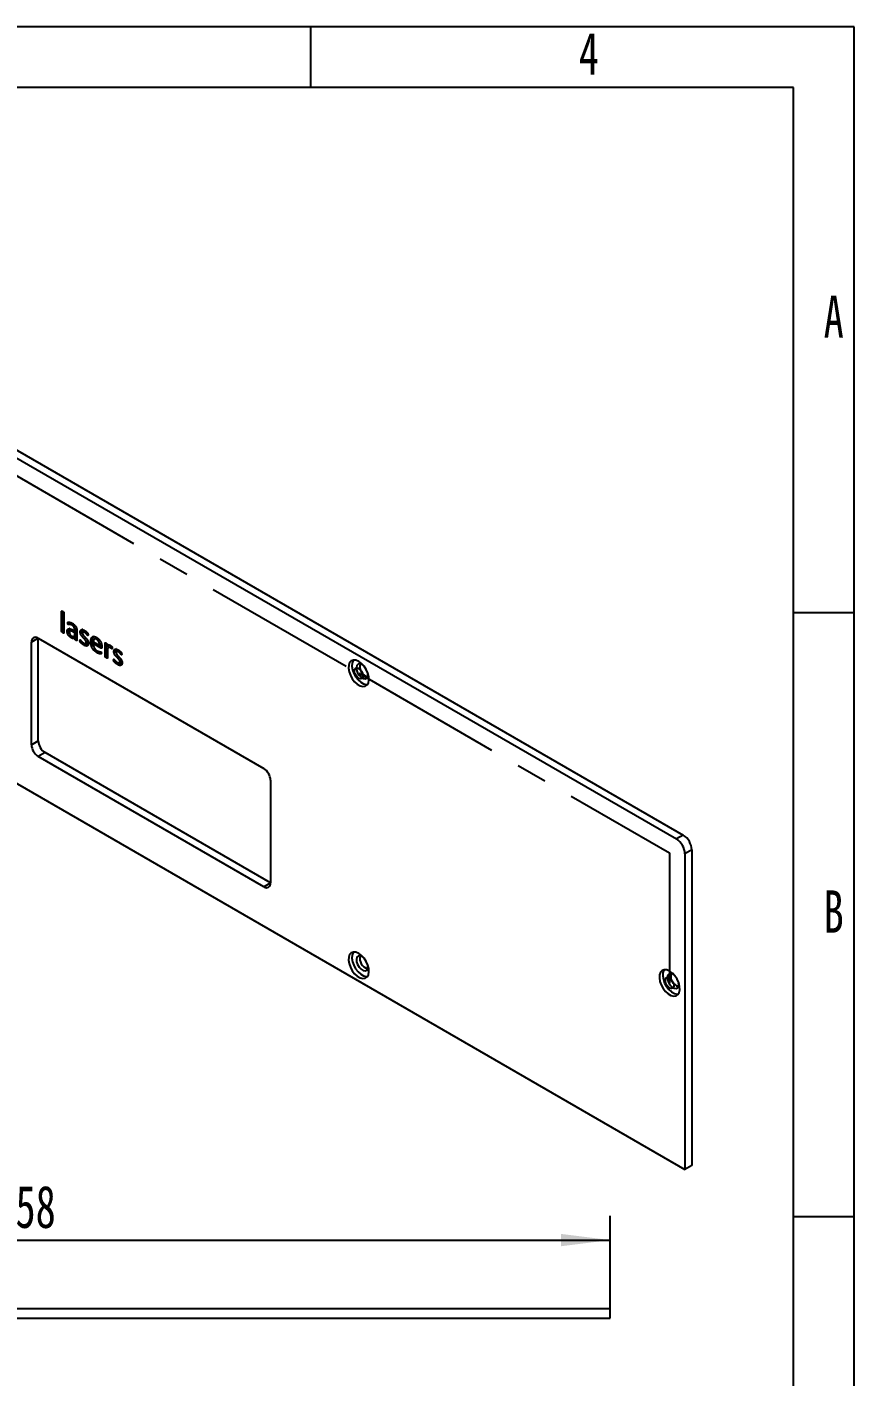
# Model space of a CAD drawing. Header units: millimetres. Extents: x 0 to 210, y 0 to 297.
# Drawn here: x 141.5 to 210, y 185.2 to 297 of the extents above; entities that cross this region are included whole.
import ezdxf

# ---------------------------------------------------------------- set-up
doc = ezdxf.new("R2010")
doc.units = ezdxf.units.MM
doc.linetypes.add('CENTERX2', pattern=[20.32, 12.7, -2.54, 2.54, -2.54])
doc.layers.add('图框', color=7, linetype='Continuous')
doc.layers.add('图纸格式', color=7, linetype='Continuous')
doc.styles.add('SLDTEXTSTYLE5', font='TXT', dxfattribs={"width": 0.7})
doc.dimstyles.new('SLDDIMSTYLE2', dxfattribs={"dimtxt": 3.5, "dimasz": 4.08, "dimexe": 0, "dimexo": 0.0625, "dimgap": 0.875, "dimtad": 2, "dimlfac": 2.5, "dimrnd": 1e-09, "dimzin": 12, "dimdsep": 46, "dimtxsty": 'SLDTEXTSTYLE5', "dimsah": 1, "dimcen": 0.09, "dimadec": 0, "dimazin": 3, "dimtfac": 1, "dimtofl": 0, "dimtmove": 0, "dimatfit": 3, "dimfxl": 0, "dimfrac": 2, "dimtolj": 1, "dimtzin": 12, "dimarcsym": 0})

# ---------------------------------------------------------------- blocks, each defined once
blk = doc.blocks.new('_D_16')
at = {"layer": '图纸格式'}
for p, q in [((46.62, 190.91), (46.62, 198.57)), ((189.82, 190.91), (189.82, 198.57)), ((46.62, 196.57), (189.82, 196.57))]:
    blk.add_line(p, q, dxfattribs=at)
for points in [[(46.62, 196.57), (50.7, 196.06), (50.7, 197.08)], [(189.82, 196.57), (185.74, 197.08), (185.74, 196.06)]]:
    blk.add_solid(points, dxfattribs=at)
at = {"layer": '图纸格式', "insert": (138.91, 201.08), "char_height": 3.5, "attachment_point": 1, "style": 'SLDTEXTSTYLE5'}
blk.add_mtext('358', dxfattribs=at)

msp = doc.modelspace()

# ---------------------------------------------------------------- linework, layer by layer
at = {"color": 7, "linetype": 'Continuous', "lineweight": 25}
for p, q in [((95.4539, 287.4154), (195.2979, 229.7767)), ((96.0196, 287.742), (195.8636, 230.1032)), ((94.7468, 260.8778), (196.0051, 202.4226)), ((144.4255, 248.642), (144.3975, 248.6258)), ((144.3975, 246.9518), (144.3975, 248.6258)), ((144.5389, 247.0334), (144.5389, 248.5809)), ((144.5846, 248.5177), (144.5846, 246.8437)), ((144.5389, 247.0334), (144.3975, 246.9518)), ((144.9964, 247.0507), (144.855, 246.9691)), ((145.038, 247.7284), (144.8966, 247.6468)), ((145.0741, 247.6221), (144.9327, 247.5404)), ((145.2462, 247.0789), (145.0695, 246.9768)), ((145.3945, 247.5572), (145.2531, 247.4755)), ((145.3444, 247.0626), (145.4789, 246.9849)), ((145.6203, 247.1559), (145.4789, 247.0742)), ((145.4789, 246.9849), (145.4789, 247.0742)), ((145.6203, 247.0666), (145.4789, 246.9849)), ((145.6203, 247.1559), (145.6087, 247.2722)), ((145.6203, 247.0666), (145.6203, 247.1559)), ((142.46, 246.3981), (141.8943, 246.0715)), ((141.8943, 237.5795), (141.8943, 246.0715)), ((142.46, 246.3982), (161.1276, 235.6216)), ((142.46, 237.906), (142.46, 246.3981)), ((144.5846, 246.9135), (144.4904, 246.8591)), ((145.3357, 246.5104), (145.1943, 246.4288)), ((145.3357, 246.5104), (145.2622, 246.5652)), ((145.4789, 246.8408), (145.3272, 246.9284)), ((145.4238, 246.5665), (145.6006, 246.6686)), ((145.6203, 246.9225), (145.4789, 246.8408)), ((145.4789, 246.601), (145.4789, 246.8408)), ((145.6203, 246.6827), (145.4789, 246.601)), ((145.6203, 246.9225), (145.4955, 246.9945)), ((145.6454, 246.5076), (145.5039, 246.426)), ((145.5039, 246.3119), (145.5039, 246.426)), ((145.6454, 246.3936), (145.5039, 246.3119)), ((145.5806, 246.6626), (145.6203, 246.6827)), ((145.6661, 246.2738), (145.5852, 246.2271)), ((145.6203, 246.6827), (145.6203, 246.9225)), ((145.6454, 246.3936), (145.6454, 246.5076)), ((145.6661, 246.9797), (145.6661, 246.2179)), ((145.9761, 246.2266), (145.9157, 246.1917)), ((146.0779, 246.9938), (145.9365, 246.9122)), ((146.3183, 246.9891), (146.1416, 246.8871)), ((146.3723, 245.912), (146.2309, 245.8304)), ((146.3723, 245.912), (146.2939, 245.9704)), ((146.4522, 246.9466), (146.3108, 246.8649)), ((146.5589, 245.8529), (146.3723, 245.912)), ((146.3792, 245.9545), (146.5559, 246.0566)), ((146.577, 246.1424), (146.4356, 246.0608)), ((146.5754, 246.6428), (146.5523, 246.6295)), ((146.9514, 246.1965), (146.81, 246.1148)), ((147.0179, 246.0965), (147.5379, 245.7963)), ((147.1427, 246.0244), (147.0179, 245.9524)), ((147.6558, 245.5841), (147.0179, 245.9524)), ((147.2695, 246.4141), (147.0927, 246.312)), ((147.4268, 246.384), (147.2854, 246.3023)), ((147.6793, 245.878), (147.6705, 245.9839)), ((148.024, 246.0144), (147.9954, 245.9979)), ((147.9954, 244.8744), (147.9954, 245.9979)), ((148.1368, 244.956), (148.1368, 245.9489)), ((148.1644, 245.9003), (148.1644, 245.7367)), ((147.4489, 245.2905), (147.3075, 245.2089)), ((147.6793, 245.878), (147.5379, 245.7963)), ((147.7216, 245.7094), (147.5545, 245.8059)), ((147.7236, 245.6233), (147.6558, 245.5841)), ((147.725, 245.674), (147.725, 245.6357)), ((148.1368, 244.956), (147.9954, 244.8744)), ((148.1826, 244.8365), (148.0883, 244.7821)), ((148.3058, 245.8184), (148.1644, 245.7367)), ((148.1826, 245.5052), (148.1826, 244.7663)), ((148.459, 245.714), (148.2823, 245.6119)), ((148.5638, 245.7036), (148.4224, 245.6219)), ((148.5719, 245.5278), (148.5504, 245.5154)), ((148.8647, 245.385), (148.7233, 245.3034)), ((149.1052, 245.3803), (148.9284, 245.2783)), ((149.2391, 245.3378), (149.0977, 245.2561)), ((149.3622, 245.034), (149.3391, 245.0207)), ((148.7629, 244.6178), (148.7025, 244.5829)), ((149.1591, 244.3032), (149.0177, 244.2215)), ((149.1591, 244.3032), (149.0807, 244.3616)), ((149.3457, 244.2441), (149.1591, 244.3032)), ((149.166, 244.3457), (149.3428, 244.4478)), ((149.3639, 244.5336), (149.2224, 244.452)), ((141.8943, 237.5795), (142.46, 237.906)), ((143.0257, 236.9263), (142.46, 236.5997)), ((161.1276, 225.8231), (142.46, 236.5997)), ((161.6933, 226.1497), (143.0257, 236.9263)), ((161.6933, 234.6418), (161.6933, 226.1498)), ((195.8636, 230.1032), (195.2979, 229.7767)), ((196.5707, 228.8785), (196.0051, 228.5519)), ((196.0051, 228.5519), (196.0051, 202.4226)), ((196.5707, 228.8785), (196.5707, 202.7492)), ((161.1276, 225.8231), (161.6933, 226.1497)), ((196.5707, 202.7492), (196.0051, 202.4226)), ((46.6183, 190.9127), (189.8192, 190.9127)), ((46.6183, 190.1127), (189.8192, 190.1127)), ((189.8192, 190.1127), (189.8192, 190.9127))]:
    msp.add_line(p, q, dxfattribs=at)
at = {"color": 7, "linetype": 'CENTERX2'}
for p, q in [((121.7585, 270.7603), (168.9933, 243.4923)), ((168.9933, 243.4923), (194.7323, 228.6335)), ((194.7323, 228.6335), (194.7323, 217.8551))]:
    msp.add_line(p, q, dxfattribs=at)
at = {"color": 8, "linetype": 'Continuous', "lineweight": 25}
msp.add_line((145.452, 247.0005), (145.3272, 246.9284), dxfattribs=at)
at = {"color": 7, "linetype": 'Continuous', "lineweight": 25, "flags": 128}
for points in [[(168.9933, 244.4721), (168.7643, 244.5679), (168.5524, 244.584), (168.3731, 244.5191), (168.2399, 244.378), (168.1625, 244.1712), (168.1467, 243.9141), (168.1937, 243.6257), (168.3001, 243.3274), (168.4578, 243.0413), (168.6552, 242.7887), (168.8777, 242.5882), (169.1088, 242.4548), (169.3313, 242.3984), (169.5288, 242.423), (169.6865, 242.527), (169.7928, 242.7026), (169.8398, 242.9367), (169.8241, 243.212), (169.7467, 243.5081), (169.6134, 243.8031), (169.4342, 244.0749), (169.2222, 244.3036), (168.9933, 244.4721)], [(168.5516, 244.5839), (168.5227, 244.5413), (168.4453, 244.3345), (168.4296, 244.0774), (168.4766, 243.789), (168.5829, 243.4907), (168.7406, 243.2046), (168.9381, 242.952), (169.1606, 242.7515), (169.3917, 242.6181), (169.6142, 242.5617), (169.7177, 242.5639)], [(169.3904, 244.1289), (169.2761, 244.2108), (169.1024, 244.2736), (168.9522, 244.2529), (168.8457, 244.1515), (168.7973, 243.9832), (168.8136, 243.7706), (168.8924, 243.5424), (169.023, 243.3296), (169.1878, 243.1608), (169.3645, 243.0587), (169.5292, 243.0373), (169.6598, 243.0994), (169.7386, 243.2366), (169.7549, 243.4304), (169.7432, 243.5178)], [(168.9933, 220.3025), (168.7643, 220.3983), (168.5524, 220.4144), (168.3731, 220.3494), (168.2399, 220.2084), (168.1625, 220.0016), (168.1467, 219.7445), (168.1937, 219.4561), (168.3001, 219.1578), (168.4578, 218.8717), (168.6552, 218.6191), (168.8777, 218.4186), (169.1088, 218.2852), (169.3313, 218.2288), (169.5288, 218.2534), (169.6865, 218.3574), (169.7928, 218.533), (169.8398, 218.7671), (169.8241, 219.0424), (169.7467, 219.3385), (169.6134, 219.6335), (169.4342, 219.9053), (169.2222, 220.134), (168.9933, 220.3025)], [(168.5516, 220.4143), (168.5227, 220.3717), (168.4453, 220.1649), (168.4296, 219.9078), (168.4766, 219.6194), (168.5829, 219.3211), (168.7406, 219.035), (168.9381, 218.7824), (169.1606, 218.5819), (169.3917, 218.4485), (169.6142, 218.392), (169.7177, 218.3943)], [(169.3904, 219.9593), (169.2761, 220.0412), (169.1024, 220.104), (168.9522, 220.0833), (168.8457, 219.9819), (168.7973, 219.8136), (168.8136, 219.601), (168.8924, 219.3728), (169.023, 219.16), (169.1878, 218.9911), (169.3645, 218.8891), (169.5292, 218.8677), (169.6598, 218.9298), (169.7386, 219.067), (169.7549, 219.2608), (169.7432, 219.3482)], [(194.7323, 218.835), (194.5033, 218.9308), (194.2914, 218.9468), (194.1121, 218.8819), (193.9789, 218.7408), (193.9015, 218.5341), (193.8857, 218.277), (193.9327, 217.9885), (194.039, 217.6902), (194.1968, 217.4042), (194.3942, 217.1515), (194.6167, 216.9511), (194.8478, 216.8177), (195.0703, 216.7612), (195.2678, 216.7859), (195.4255, 216.8899), (195.5318, 217.0654), (195.5788, 217.2995), (195.563, 217.5749), (195.4857, 217.871), (195.3524, 218.1659), (195.1731, 218.4378), (194.9612, 218.6665), (194.7323, 218.835)], [(194.2906, 218.9467), (194.2617, 218.9041), (194.1843, 218.6974), (194.1686, 218.4402), (194.2156, 218.1518), (194.3219, 217.8535), (194.4796, 217.5675), (194.677, 217.3148), (194.8996, 217.1144), (195.1306, 216.981), (195.3532, 216.9245), (195.4567, 216.9268)], [(195.1294, 218.4917), (195.0151, 218.5736), (194.8414, 218.6364), (194.6912, 218.6157), (194.5847, 218.5144), (194.5363, 218.346), (194.5526, 218.1334), (194.6314, 217.9053), (194.762, 217.6924), (194.9267, 217.5236), (195.1035, 217.4216), (195.2682, 217.4002), (195.3988, 217.4623), (195.4776, 217.5995), (195.4939, 217.7932), (195.4822, 217.8807)]]:
    msp.add_lwpolyline(points, dxfattribs=at)
at = {"color": 7, "linetype": 'Continuous', "flags": 128}
for points in [[(168.6552, 243.8068), (168.7205, 243.9094), (168.8273, 243.9486), (168.9594, 243.9182), (169.0966, 243.823), (169.2182, 243.6775), (169.3054, 243.5037), (169.3452, 243.3282), (169.3314, 243.1777), (169.2661, 243.0751), (169.1593, 243.036), (169.0272, 243.0663), (168.8899, 243.1615), (168.7684, 243.3071), (168.6811, 243.4808), (168.6413, 243.6563), (168.6552, 243.8068)], [(194.3942, 218.1697), (194.4594, 218.2723), (194.5663, 218.3114), (194.6984, 218.2811), (194.8356, 218.1859), (194.9571, 218.0403), (195.0444, 217.8666), (195.0842, 217.6911), (195.0704, 217.5406), (195.0051, 217.4379), (194.8982, 217.3988), (194.7661, 217.4292), (194.6289, 217.5244), (194.5074, 217.6699), (194.4201, 217.8437), (194.3803, 218.0192), (194.3942, 218.1697)]]:
    msp.add_lwpolyline(points, dxfattribs=at)
at = {"color": 7, "linetype": 'Continuous', "lineweight": 25}
for centre, radius, start, end in [((142.2392, 246.1275), 0.3494, 50.796715, 189.214037), ((169.9737, 244.0583), 0.8915, 166.079028, 253.915595), ((143.1225, 237.6354), 1.2294, 182.605478, 237.394522), ((143.6882, 237.9619), 1.2294, 182.605478, 237.394522), ((160.4651, 234.5859), 1.2294, 2.605478, 57.394522), ((194.4698, 228.4821), 1.5368, 2.605478, 57.394522), ((195.0355, 228.8086), 1.5368, 2.605478, 57.394522), ((161.3484, 226.0938), 0.3494, 230.796715, 9.214037), ((169.9737, 219.8886), 0.8915, 166.079028, 253.915595), ((195.7127, 218.4211), 0.8915, 166.079028, 253.915595)]:
    msp.add_arc(centre, radius, start, end, dxfattribs=at)
for points, knots in [([(144.3975, 248.6258), (144.3977, 248.6288), (144.398, 248.6348), (144.401, 248.6418), (144.4072, 248.6456), (144.4168, 248.6454), (144.4296, 248.6424), (144.4463, 248.6355), (144.4669, 248.6255), (144.4821, 248.617), (144.4904, 248.6123)], [0, 0, 0, 0, 0.0746858, 0.14519044, 0.21862891, 0.31284803, 0.43388012, 0.58407407, 0.77152925, 1, 1, 1, 1]), ([(144.4904, 248.6123), (144.4991, 248.6072), (144.5146, 248.598), (144.5355, 248.584), (144.552, 248.5719), (144.5645, 248.56), (144.574, 248.5492), (144.5804, 248.5382), (144.5843, 248.5274), (144.5845, 248.521), (144.5846, 248.5177)], [0, 0, 0, 0, 0.235538704, 0.421550571, 0.570588096, 0.685075072, 0.778568741, 0.853493287, 0.925889243, 1, 1, 1, 1]), ([(144.5846, 246.9714), (144.5823, 246.9729), (144.5709, 246.9801), (144.5551, 246.9937), (144.5401, 247.0165), (144.5393, 247.0278), (144.5389, 247.0334)], [0, 0, 0, 0, 0.116464547, 0.559068214, 0.779137297, 1, 1, 1, 1]), ([(144.855, 246.9691), (144.8553, 246.9844), (144.8559, 247.0141), (144.8627, 247.0535), (144.873, 247.0878), (144.8877, 247.1165), (144.9068, 247.1392), (144.929, 247.1577), (144.9553, 247.1703), (144.9851, 247.178), (145.0186, 247.1804), (145.0555, 247.1782), (145.096, 247.1705), (145.1397, 247.1583), (145.1869, 247.1409), (145.2369, 247.1198), (145.2898, 247.0932), (145.3259, 247.073), (145.3444, 247.0626)], [0, 0, 0, 0, 0.06032765, 0.11751019, 0.17175277, 0.22458104, 0.27703319, 0.32921929, 0.38260564, 0.43767591, 0.49515774, 0.55633862, 0.62001063, 0.68833175, 0.76058622, 0.83666225, 0.91620655, 1, 1, 1, 1]), ([(144.8966, 247.6468), (144.8968, 247.6566), (144.8971, 247.674), (144.8995, 247.6971), (144.9068, 247.7137), (144.9173, 247.7224), (144.9285, 247.7276), (144.9405, 247.7292), (144.9544, 247.7314), (144.9779, 247.7308), (145.0111, 247.7285), (145.0562, 247.7192), (145.1058, 247.706), (145.1595, 247.6871), (145.2156, 247.664), (145.2538, 247.6428), (145.2729, 247.6322)], [0, 0, 0, 0, 0.05639317, 0.10037695, 0.13971983, 0.18238826, 0.20815692, 0.23902001, 0.27486407, 0.3163351, 0.4102801, 0.51404354, 0.62772187, 0.74845068, 0.87435581, 1, 1, 1, 1]), ([(144.9327, 247.5404), (144.9299, 247.5423), (144.9246, 247.5461), (144.9169, 247.5544), (144.9108, 247.5652), (144.9049, 247.5778), (144.9011, 247.5927), (144.8981, 247.6095), (144.8972, 247.6276), (144.8968, 247.6402), (144.8966, 247.6468)], [0, 0, 0, 0, 0.09018169, 0.17626041, 0.26948589, 0.37424635, 0.50058309, 0.64662356, 0.814641, 1, 1, 1, 1]), ([(145.2531, 247.4755), (145.2422, 247.4816), (145.2211, 247.4934), (145.1901, 247.5079), (145.1608, 247.5189), (145.1251, 247.5286), (145.0844, 247.5361), (145.0413, 247.5392), (145.0046, 247.539), (144.9784, 247.5371), (144.9611, 247.5345), (144.95, 247.5357), (144.9409, 247.5364), (144.9352, 247.5392), (144.9327, 247.5404)], [0, 0, 0, 0, 0.09529062, 0.18618115, 0.27324824, 0.35687665, 0.51079245, 0.64986724, 0.77041495, 0.87237011, 0.91419245, 0.94958825, 0.97790744, 1, 1, 1, 1]), ([(144.9964, 247.0507), (144.9982, 247.0816), (145.0016, 247.1432), (145.0305, 247.2095), (145.0638, 247.2297), (145.0777, 247.2381)], [0, 0, 0, 0, 0.36804593, 0.73547082, 1, 1, 1, 1]), ([(145.0503, 246.8257), (145.0367, 246.855), (145.0008, 246.9326), (144.9981, 247.0054), (144.9964, 247.0507)], [0, 0, 0, 0, 0.37804908, 1, 1, 1, 1]), ([(145.0741, 247.6221), (145.0714, 247.624), (145.066, 247.6277), (145.0583, 247.6361), (145.0523, 247.6469), (145.0463, 247.6595), (145.0425, 247.6743), (145.0395, 247.6911), (145.0386, 247.7092), (145.0382, 247.7218), (145.038, 247.7284)], [0, 0, 0, 0, 0.09018169, 0.17626041, 0.26948589, 0.37424635, 0.50058309, 0.64662356, 0.814641, 1, 1, 1, 1]), ([(145.3272, 246.9284), (145.3154, 246.9352), (145.2926, 246.9482), (145.2596, 246.964), (145.229, 246.9774), (145.2008, 246.9873), (145.1749, 246.9945), (145.1514, 246.9983), (145.1301, 246.999), (145.1113, 246.9962), (145.0943, 246.9914), (145.0801, 246.9831), (145.0682, 246.972), (145.0583, 246.9587), (145.0511, 246.942), (145.0461, 246.9228), (145.0426, 246.9012), (145.0423, 246.8851), (145.0422, 246.8768)], [0, 0, 0, 0, 0.09188814, 0.1772845, 0.25715714, 0.33187353, 0.40077256, 0.46529469, 0.52599294, 0.58353068, 0.63764521, 0.69009304, 0.73999343, 0.78986533, 0.83901259, 0.890538, 0.94347122, 1, 1, 1, 1]), ([(145.3945, 247.5572), (145.3837, 247.5632), (145.3625, 247.575), (145.3315, 247.5896), (145.3022, 247.6005), (145.2665, 247.6102), (145.2259, 247.6177), (145.1827, 247.6209), (145.146, 247.6207), (145.1198, 247.6187), (145.1025, 247.6161), (145.0914, 247.6174), (145.0824, 247.6181), (145.0766, 247.6209), (145.0741, 247.6221)], [0, 0, 0, 0, 0.09529062, 0.18618115, 0.27324824, 0.35687665, 0.51079245, 0.64986724, 0.77041495, 0.87237011, 0.91419245, 0.94958825, 0.97790744, 1, 1, 1, 1]), ([(145.375, 247.0449), (145.3426, 247.0609), (145.294, 247.0848), (145.2465, 247.08), (145.233, 247.0692), (145.2298, 247.0667)], [0, 0, 0, 0, 0.60440274, 0.90669092, 1, 1, 1, 1]), ([(145.4789, 247.0742), (145.4785, 247.0954), (145.4777, 247.1355), (145.4697, 247.1876), (145.4607, 247.2267), (145.4517, 247.2543), (145.4411, 247.2809), (145.4283, 247.3065), (145.4134, 247.3308), (145.3971, 247.3545), (145.3783, 247.3767), (145.3578, 247.3985), (145.335, 247.419), (145.3099, 247.4393), (145.2823, 247.458), (145.2631, 247.4695), (145.2531, 247.4755)], [0, 0, 0, 0, 0.1442134, 0.27240381, 0.33212717, 0.38807721, 0.44264805, 0.49597849, 0.54905736, 0.60269365, 0.65864369, 0.71741323, 0.77936109, 0.84700647, 0.92062605, 1, 1, 1, 1]), ([(145.2729, 247.6322), (145.2901, 247.6218), (145.3233, 247.6018), (145.3712, 247.5698), (145.4149, 247.5353), (145.4548, 247.5006), (145.4909, 247.4641), (145.5236, 247.4271), (145.5526, 247.3884), (145.5777, 247.3485), (145.5998, 247.3073), (145.6185, 247.2647), (145.6337, 247.2208), (145.6458, 247.1755), (145.6546, 247.129), (145.6616, 247.0804), (145.6654, 247.0302), (145.6659, 246.9968), (145.6661, 246.9797)], [0, 0, 0, 0, 0.08298499, 0.15996833, 0.23098314, 0.29677854, 0.35801755, 0.41610952, 0.47108965, 0.52433478, 0.57679732, 0.6297529, 0.6841108, 0.74022264, 0.7994351, 0.86195821, 0.92902352, 1, 1, 1, 1]), ([(145.9365, 246.9122), (145.9367, 246.9231), (145.937, 246.9448), (145.942, 246.9744), (145.9489, 247.0024), (145.9592, 247.0273), (145.972, 247.0497), (145.9885, 247.0679), (146.0074, 247.0831), (146.0293, 247.0946), (146.0543, 247.102), (146.0818, 247.106), (146.1124, 247.1056), (146.1458, 247.1014), (146.1824, 247.0921), (146.2217, 247.0787), (146.2641, 247.0588), (146.2932, 247.0428), (146.3082, 247.0345)], [0, 0, 0, 0, 0.05404532, 0.10750242, 0.16136985, 0.21515337, 0.26948002, 0.32427236, 0.37957412, 0.43641979, 0.49507416, 0.55653016, 0.62018542, 0.68797568, 0.75943932, 0.83512118, 0.91466585, 1, 1, 1, 1]), ([(146.0779, 246.9938), (146.0816, 247.0292), (146.0889, 247.1001), (146.1236, 247.1562), (146.1532, 247.1646), (146.1565, 247.1655)], [0, 0, 0, 0, 0.47098692, 0.94159512, 1, 1, 1, 1]), ([(146.3082, 247.0345), (146.3218, 247.0263), (146.349, 247.0096), (146.3892, 246.9797), (146.4274, 246.9483), (146.4621, 246.916), (146.4927, 246.8859), (146.518, 246.8564), (146.5382, 246.8308), (146.5534, 246.8096), (146.5639, 246.793), (146.5704, 246.7801), (146.5741, 246.769), (146.5761, 246.7582), (146.5782, 246.7459), (146.5797, 246.7317), (146.5812, 246.7149), (146.5812, 246.7032), (146.5812, 246.6968)], [0, 0, 0, 0, 0.11567818, 0.23228699, 0.34578409, 0.44901913, 0.54173675, 0.62234719, 0.6903553, 0.7426859, 0.78129942, 0.80829647, 0.82979656, 0.85379437, 0.88116858, 0.91384968, 0.95284852, 1, 1, 1, 1]), ([(144.4904, 246.8591), (144.4821, 246.8642), (144.4669, 246.8733), (144.4462, 246.8862), (144.4297, 246.8994), (144.4167, 246.9105), (144.4073, 246.9215), (144.401, 246.932), (144.398, 246.9423), (144.3976, 246.9485), (144.3975, 246.9518)], [0, 0, 0, 0, 0.22971499, 0.41797857, 0.56949026, 0.69033806, 0.78507028, 0.85676977, 0.92490746, 1, 1, 1, 1]), ([(144.5846, 246.8437), (144.5845, 246.8406), (144.5843, 246.8346), (144.5804, 246.8285), (144.5739, 246.8254), (144.5646, 246.8253), (144.5519, 246.8287), (144.5356, 246.8346), (144.5146, 246.8458), (144.4991, 246.8543), (144.4904, 246.8591)], [0, 0, 0, 0, 0.07450276, 0.14464763, 0.21790613, 0.31189433, 0.42610873, 0.57643046, 0.76321542, 1, 1, 1, 1]), ([(145.1943, 246.4288), (145.1817, 246.4363), (145.157, 246.4511), (145.121, 246.4766), (145.0867, 246.5033), (145.0545, 246.532), (145.0243, 246.5622), (144.9965, 246.594), (144.9709, 246.6269), (144.9477, 246.6611), (144.9267, 246.6964), (144.9085, 246.7331), (144.8924, 246.7707), (144.8788, 246.8093), (144.8679, 246.8489), (144.8607, 246.8888), (144.8559, 246.9294), (144.8553, 246.9556), (144.855, 246.9691)], [0, 0, 0, 0, 0.07389468, 0.144974, 0.21290729, 0.27823709, 0.34068022, 0.40161214, 0.45991989, 0.51709753, 0.57382683, 0.6304023, 0.68743799, 0.74609228, 0.80592672, 0.86815528, 0.93244063, 1, 1, 1, 1]), ([(145.0422, 246.8768), (145.0427, 246.8626), (145.0436, 246.8352), (145.0531, 246.7917), (145.068, 246.7493), (145.0894, 246.7084), (145.116, 246.6698), (145.148, 246.6353), (145.1844, 246.6043), (145.2102, 246.5883), (145.2238, 246.5798)], [0, 0, 0, 0, 0.12993369, 0.2499724, 0.36582728, 0.48086265, 0.59917081, 0.72190105, 0.85377936, 1, 1, 1, 1]), ([(145.5039, 246.426), (145.4932, 246.4194), (145.4718, 246.4062), (145.4369, 246.3922), (145.4001, 246.3833), (145.3615, 246.3797), (145.3216, 246.3814), (145.2803, 246.3902), (145.2377, 246.4054), (145.2088, 246.4209), (145.1943, 246.4288)], [0, 0, 0, 0, 0.13067151, 0.25917298, 0.38583438, 0.51167709, 0.63531578, 0.75625456, 0.87719333, 1, 1, 1, 1]), ([(145.2238, 246.5798), (145.2354, 246.5737), (145.2582, 246.5615), (145.2915, 246.5505), (145.3235, 246.5448), (145.3545, 246.5453), (145.3849, 246.5522), (145.4162, 246.5629), (145.4478, 246.5796), (145.4682, 246.5937), (145.4789, 246.601)], [0, 0, 0, 0, 0.11370807, 0.22517738, 0.3351983, 0.4481735, 0.56840985, 0.70013696, 0.84323683, 1, 1, 1, 1]), ([(145.6454, 246.5076), (145.6346, 246.501), (145.6133, 246.4878), (145.5783, 246.4738), (145.5415, 246.4649), (145.5029, 246.4613), (145.4631, 246.463), (145.4217, 246.4718), (145.3791, 246.487), (145.3502, 246.5026), (145.3357, 246.5104)], [0, 0, 0, 0, 0.13067151, 0.25917298, 0.38583438, 0.51167709, 0.63531578, 0.75625456, 0.87719333, 1, 1, 1, 1]), ([(145.5852, 246.2271), (145.5762, 246.2326), (145.5603, 246.2422), (145.539, 246.2566), (145.5234, 246.2705), (145.5115, 246.2833), (145.5048, 246.2985), (145.5042, 246.3073), (145.5039, 246.3119)], [0, 0, 0, 0, 0.277245367, 0.492159497, 0.654942339, 0.775900469, 0.881461277, 1, 1, 1, 1]), ([(145.6661, 246.2179), (145.6658, 246.2136), (145.6651, 246.2052), (145.657, 246.1995), (145.6454, 246.2002), (145.6303, 246.2038), (145.6097, 246.2136), (145.5942, 246.2222), (145.5852, 246.2271)], [0, 0, 0, 0, 0.120680519, 0.231070856, 0.356580491, 0.514949707, 0.719189042, 1, 1, 1, 1]), ([(145.6661, 246.3525), (145.6623, 246.3557), (145.6544, 246.3624), (145.6463, 246.3789), (145.6457, 246.3886), (145.6454, 246.3936)], [0, 0, 0, 0, 0.32337609, 0.66075735, 1, 1, 1, 1]), ([(145.9157, 246.1917), (145.9158, 246.1989), (145.916, 246.212), (145.9176, 246.2295), (145.9202, 246.2428), (145.923, 246.2529), (145.9267, 246.2599), (145.9324, 246.2627), (145.9391, 246.2624), (145.944, 246.2599), (145.9465, 246.2587)], [0, 0, 0, 0, 0.21382761, 0.39164019, 0.54193861, 0.65734032, 0.75292434, 0.83373158, 0.91453882, 1, 1, 1, 1]), ([(146.2309, 245.8304), (146.2135, 245.8408), (146.1795, 245.8613), (146.1303, 245.8962), (146.0849, 245.9322), (146.0441, 245.9673), (146.009, 246.0018), (145.9793, 246.0322), (145.9566, 246.0592), (145.9389, 246.0817), (145.9271, 246.1046), (145.92, 246.1297), (145.9161, 246.1593), (145.9158, 246.1801), (145.9157, 246.1917)], [0, 0, 0, 0, 0.13239676, 0.25969081, 0.37743605, 0.48493287, 0.58011604, 0.66134593, 0.72754948, 0.77639952, 0.81747899, 0.86416765, 0.92385346, 1, 1, 1, 1]), ([(146.4356, 246.0608), (146.4354, 246.0686), (146.435, 246.0838), (146.4306, 246.1077), (146.4238, 246.1312), (146.4106, 246.1623), (146.3889, 246.2013), (146.3565, 246.2467), (146.319, 246.2919), (146.277, 246.3364), (146.2323, 246.3822), (146.1861, 246.4292), (146.14, 246.4789), (146.0945, 246.5297), (146.0521, 246.5846), (146.0138, 246.6426), (145.9813, 246.7049), (145.9604, 246.7593), (145.9477, 246.8042), (145.9415, 246.8394), (145.937, 246.876), (145.9367, 246.8999), (145.9365, 246.9122)], [0, 0, 0, 0, 0.02643074, 0.05170822, 0.07555487, 0.09906599, 0.14801658, 0.20059439, 0.25728827, 0.31809168, 0.38216304, 0.44856267, 0.51538327, 0.5826764, 0.64890125, 0.714003, 0.7790013, 0.84619712, 0.8813676, 0.91828081, 0.95802522, 1, 1, 1, 1]), ([(145.9465, 246.2587), (145.9516, 246.2548), (145.9642, 246.2451), (145.984, 246.2205), (146.0098, 246.1903), (146.0416, 246.1545), (146.0793, 246.1155), (146.1234, 246.074), (146.1745, 246.0327), (146.2112, 246.0104), (146.2306, 245.9987)], [0, 0, 0, 0, 0.05113201, 0.12692481, 0.22603085, 0.34362125, 0.47916522, 0.63273422, 0.80635232, 1, 1, 1, 1]), ([(146.1279, 246.7841), (146.1138, 246.8161), (146.0819, 246.8887), (146.0793, 246.9561), (146.0779, 246.9938)], [0, 0, 0, 0, 0.44055934, 1, 1, 1, 1]), ([(146.3108, 246.8649), (146.2962, 246.8728), (146.2684, 246.8879), (146.2296, 246.9017), (146.1965, 246.9073), (146.1698, 246.9037), (146.1491, 246.8919), (146.1344, 246.8727), (146.1253, 246.8471), (146.1242, 246.826), (146.1236, 246.8154)], [0, 0, 0, 0, 0.16856715, 0.31964085, 0.45254517, 0.57013587, 0.67766418, 0.78455484, 0.89097937, 1, 1, 1, 1]), ([(146.1236, 246.8154), (146.1238, 246.8073), (146.1242, 246.7918), (146.1286, 246.7673), (146.1355, 246.7433), (146.1483, 246.7118), (146.1705, 246.6725), (146.2027, 246.6268), (146.2403, 246.5812), (146.2826, 246.5362), (146.3274, 246.4901), (146.3734, 246.4428), (146.4197, 246.3938), (146.4649, 246.3425), (146.5081, 246.2893), (146.5459, 246.2317), (146.5782, 246.1709), (146.5989, 246.1177), (146.6114, 246.0739), (146.6183, 246.0395), (146.6221, 246.0043), (146.6225, 245.9811), (146.6228, 245.9692)], [0, 0, 0, 0, 0.02742942, 0.05325645, 0.07762405, 0.10199166, 0.15118572, 0.20428346, 0.26146937, 0.32314722, 0.3881007, 0.4544262, 0.52140884, 0.58903667, 0.65565756, 0.7201955, 0.78424746, 0.85005426, 0.88458915, 0.92052784, 0.95911884, 1, 1, 1, 1]), ([(146.2306, 245.9987), (146.2452, 245.9908), (146.2732, 245.9757), (146.313, 245.9609), (146.3481, 245.9545), (146.3787, 245.9558), (146.4037, 245.9669), (146.4221, 245.9882), (146.4341, 246.0195), (146.4351, 246.0466), (146.4356, 246.0608)], [0, 0, 0, 0, 0.15085609, 0.2880439, 0.41433653, 0.53167585, 0.64385943, 0.75400015, 0.8711325, 1, 1, 1, 1]), ([(146.6228, 245.9692), (146.6225, 245.9552), (146.6221, 245.9277), (146.6162, 245.8908), (146.6077, 245.8576), (146.5952, 245.8293), (146.5795, 245.8056), (146.5609, 245.786), (146.5389, 245.7712), (146.5142, 245.7607), (146.4867, 245.7549), (146.4569, 245.7526), (146.4243, 245.7556), (146.3895, 245.762), (146.3525, 245.7731), (146.3136, 245.788), (146.2729, 245.8069), (146.2451, 245.8224), (146.2309, 245.8304)], [0, 0, 0, 0, 0.06472483, 0.126721, 0.18654532, 0.24456353, 0.30142163, 0.35763103, 0.41433053, 0.47192959, 0.53034152, 0.59003435, 0.65232295, 0.71692372, 0.78409635, 0.8531463, 0.92500343, 1, 1, 1, 1]), ([(146.377, 246.9799), (146.3531, 246.987), (146.3236, 246.9957), (146.3062, 246.9789), (146.3028, 246.9756)], [0, 0, 0, 0, 0.8080599, 1, 1, 1, 1]), ([(146.5523, 246.6295), (146.548, 246.6329), (146.5374, 246.6415), (146.5217, 246.6643), (146.5002, 246.6919), (146.473, 246.7244), (146.4405, 246.7601), (146.4026, 246.7978), (146.3588, 246.8356), (146.3274, 246.8548), (146.3108, 246.8649)], [0, 0, 0, 0, 0.04929079, 0.12415755, 0.22335175, 0.34289056, 0.48044817, 0.63638493, 0.80891636, 1, 1, 1, 1]), ([(146.5359, 246.0498), (146.5472, 246.0572), (146.5734, 246.0744), (146.5757, 246.1177), (146.577, 246.1424)], [0, 0, 0, 0, 0.43020992, 1, 1, 1, 1]), ([(146.5812, 246.6968), (146.5812, 246.69), (146.5811, 246.6772), (146.5799, 246.6602), (146.5776, 246.6467), (146.5746, 246.6364), (146.5704, 246.6295), (146.5648, 246.6267), (146.5586, 246.6265), (146.5544, 246.6285), (146.5523, 246.6295)], [0, 0, 0, 0, 0.208010641, 0.386378293, 0.53620903, 0.662984213, 0.762887275, 0.851164636, 0.927263575, 1, 1, 1, 1]), ([(146.81, 246.1148), (146.8102, 246.1385), (146.8108, 246.1846), (146.8178, 246.2483), (146.8273, 246.3072), (146.8422, 246.3589), (146.8606, 246.4046), (146.8828, 246.4439), (146.9084, 246.477), (146.9379, 246.5031), (146.9708, 246.5224), (147.007, 246.5356), (147.0466, 246.5418), (147.0894, 246.541), (147.1351, 246.5341), (147.1836, 246.5192), (147.2347, 246.4984), (147.2695, 246.4791), (147.2873, 246.4693)], [0, 0, 0, 0, 0.075435486, 0.147304647, 0.216268816, 0.282225194, 0.34590267, 0.406952778, 0.466305227, 0.523942804, 0.580905687, 0.637613665, 0.694528148, 0.752385246, 0.811513073, 0.87234224, 0.934860451, 1, 1, 1, 1]), ([(147.3075, 245.2089), (147.2876, 245.2209), (147.2492, 245.2441), (147.1932, 245.2834), (147.1412, 245.3259), (147.0926, 245.3705), (147.0482, 245.4186), (147.0072, 245.4689), (146.97, 245.5222), (146.9362, 245.5778), (146.9064, 245.6363), (146.8807, 245.6974), (146.8585, 245.7611), (146.8408, 245.8273), (146.8267, 245.896), (146.8174, 245.9671), (146.8109, 246.041), (146.8103, 246.0898), (146.81, 246.1148)], [0, 0, 0, 0, 0.0711392, 0.13797374, 0.20143469, 0.26152475, 0.31911177, 0.37495476, 0.42996192, 0.48465684, 0.53981468, 0.5962744, 0.65499277, 0.71632558, 0.78105897, 0.84964736, 0.92266238, 1, 1, 1, 1]), ([(146.9514, 246.1965), (146.9551, 246.2843), (146.9625, 246.4578), (147.0534, 246.5489), (147.0983, 246.5939)], [0, 0, 0, 0, 0.50584719, 1, 1, 1, 1]), ([(147.0568, 245.7127), (147.0508, 245.7215), (146.9959, 245.8013), (146.964, 245.9821), (146.9556, 246.1249), (146.9514, 246.1965)], [0, 0, 0, 0, 0.05804558, 0.52812306, 1, 1, 1, 1]), ([(147.2854, 246.3023), (147.2748, 246.3081), (147.2543, 246.3192), (147.2246, 246.3307), (147.1969, 246.3372), (147.1713, 246.3389), (147.1478, 246.336), (147.1258, 246.3305), (147.1063, 246.3205), (147.0887, 246.3073), (147.073, 246.2907), (147.0594, 246.2707), (147.0477, 246.2475), (147.0343, 246.2129), (147.0224, 246.1635), (147.0194, 246.119), (147.0179, 246.0965)], [0, 0, 0, 0, 0.06887253, 0.13426998, 0.1964151, 0.25768428, 0.31715024, 0.37600854, 0.43420535, 0.49250574, 0.55152613, 0.61186086, 0.67342068, 0.7375762, 0.86742391, 1, 1, 1, 1]), ([(147.0179, 245.9524), (147.0181, 245.937), (147.0183, 245.9072), (147.0219, 245.8617), (147.0264, 245.8179), (147.0337, 245.7749), (147.0428, 245.7333), (147.0554, 245.6926), (147.0699, 245.653), (147.0876, 245.6147), (147.1079, 245.5773), (147.1314, 245.5418), (147.1575, 245.5073), (147.1865, 245.4742), (147.219, 245.4433), (147.2546, 245.4137), (147.2935, 245.3861), (147.3204, 245.3698), (147.3344, 245.3614)], [0, 0, 0, 0, 0.07268628, 0.1414398, 0.20756315, 0.27029467, 0.33002509, 0.38766393, 0.44337488, 0.49841961, 0.55278995, 0.60823281, 0.66423907, 0.72311105, 0.78526594, 0.85174243, 0.92310873, 1, 1, 1, 1]), ([(147.3766, 246.3984), (147.3506, 246.4098), (147.3023, 246.4312), (147.2717, 246.4056), (147.2575, 246.3938)], [0, 0, 0, 0, 0.53738816, 1, 1, 1, 1]), ([(147.5379, 245.7963), (147.5379, 245.8099), (147.5379, 245.8365), (147.5358, 245.8765), (147.5311, 245.9158), (147.5249, 245.9537), (147.5159, 245.9909), (147.5049, 246.0269), (147.4919, 246.062), (147.4769, 246.0958), (147.46, 246.1284), (147.4407, 246.1589), (147.4197, 246.188), (147.3965, 246.2147), (147.3715, 246.2399), (147.3445, 246.2627), (147.3156, 246.2841), (147.2957, 246.2961), (147.2854, 246.3023)], [0, 0, 0, 0, 0.07737802, 0.15066227, 0.22023219, 0.28706469, 0.34969753, 0.41074964, 0.46983883, 0.52752999, 0.58389128, 0.63971807, 0.69485004, 0.75135865, 0.80885295, 0.86945771, 0.93250353, 1, 1, 1, 1]), ([(147.2873, 246.4693), (147.3062, 246.458), (147.3426, 246.4362), (147.3949, 246.3974), (147.443, 246.3566), (147.4865, 246.3119), (147.5262, 246.2657), (147.562, 246.2176), (147.5944, 246.1679), (147.6226, 246.1164), (147.6478, 246.0637), (147.6689, 246.0096), (147.687, 245.9546), (147.7006, 245.8987), (147.7117, 245.8423), (147.7195, 245.7857), (147.724, 245.7294), (147.7247, 245.6926), (147.725, 245.674)], [0, 0, 0, 0, 0.07765902, 0.14968325, 0.21717593, 0.28069916, 0.34133106, 0.40020564, 0.4571903, 0.51398269, 0.57097609, 0.62795552, 0.68641822, 0.74621286, 0.80786449, 0.87033011, 0.93440663, 1, 1, 1, 1]), ([(147.9954, 245.9979), (147.9956, 246.0008), (147.996, 246.0062), (147.9983, 246.0134), (148.0042, 246.017), (148.0129, 246.0178), (148.0245, 246.0159), (148.0396, 246.0094), (148.0585, 246.0001), (148.0726, 245.9919), (148.0805, 245.9874)], [0, 0, 0, 0, 0.07728294, 0.14498921, 0.22194117, 0.31948811, 0.44178756, 0.58414689, 0.76672441, 1, 1, 1, 1]), ([(148.0805, 245.9874), (148.0881, 245.983), (148.1019, 245.975), (148.1205, 245.9627), (148.1356, 245.952), (148.1469, 245.9405), (148.1551, 245.9297), (148.1607, 245.9195), (148.1639, 245.9094), (148.1642, 245.9035), (148.1644, 245.9003)], [0, 0, 0, 0, 0.22719623, 0.41263492, 0.56043108, 0.67856284, 0.77217245, 0.85033033, 0.92150596, 1, 1, 1, 1]), ([(147.6834, 245.1757), (147.6834, 245.1707), (147.6833, 245.1613), (147.6821, 245.1489), (147.6814, 245.1378), (147.6797, 245.1286), (147.6775, 245.1207), (147.6742, 245.1143), (147.6695, 245.1097), (147.6647, 245.1059), (147.6587, 245.1041), (147.6512, 245.103), (147.6406, 245.1027), (147.6217, 245.1015), (147.5913, 245.1046), (147.5484, 245.1122), (147.4973, 245.1258), (147.4392, 245.1452), (147.3751, 245.1715), (147.3305, 245.1961), (147.3075, 245.2089)], [0, 0, 0, 0, 0.02910105, 0.05464985, 0.07657764, 0.09654859, 0.11473107, 0.13164761, 0.14940324, 0.1679458, 0.18089499, 0.19986063, 0.22719972, 0.26104062, 0.34508064, 0.44743359, 0.56582482, 0.70033582, 0.84567374, 1, 1, 1, 1]), ([(147.3344, 245.3614), (147.3457, 245.3549), (147.3675, 245.3425), (147.3993, 245.3275), (147.4292, 245.3144), (147.4654, 245.302), (147.506, 245.2913), (147.549, 245.2841), (147.5847, 245.2813), (147.6137, 245.2797), (147.6353, 245.2803), (147.6488, 245.275), (147.6542, 245.2729)], [0, 0, 0, 0, 0.10135568, 0.19619277, 0.28659635, 0.37201573, 0.52849316, 0.66502307, 0.78247692, 0.87795756, 0.95127057, 1, 1, 1, 1]), ([(147.6822, 245.1976), (147.6779, 245.1982), (147.6042, 245.2085), (147.5242, 245.2507), (147.4489, 245.2905)], [0, 0, 0, 0, 0.05758167, 1, 1, 1, 1]), ([(147.6542, 245.2729), (147.6567, 245.2712), (147.6616, 245.2681), (147.668, 245.2606), (147.6736, 245.252), (147.6774, 245.2413), (147.6804, 245.2287), (147.682, 245.2137), (147.6834, 245.1955), (147.6834, 245.1827), (147.6834, 245.1757)], [0, 0, 0, 0, 0.08964447, 0.17089824, 0.25306603, 0.34654422, 0.4602128, 0.60508016, 0.78353403, 1, 1, 1, 1]), ([(147.725, 245.6357), (147.7248, 245.6282), (147.7244, 245.6141), (147.7207, 245.5963), (147.7137, 245.5842), (147.7045, 245.5766), (147.6931, 245.5746), (147.6816, 245.5738), (147.6688, 245.5777), (147.6602, 245.582), (147.6558, 245.5841)], [0, 0, 0, 0, 0.1669475, 0.31269072, 0.44093047, 0.55912225, 0.67277823, 0.78026229, 0.890216, 1, 1, 1, 1]), ([(148.0883, 244.7821), (148.08, 244.7871), (148.0648, 244.7963), (148.0441, 244.8091), (148.0277, 244.8223), (148.0147, 244.8335), (148.0053, 244.8444), (147.9989, 244.855), (147.9959, 244.8652), (147.9956, 244.8713), (147.9954, 244.8744)], [0, 0, 0, 0, 0.230397, 0.41921954, 0.57118106, 0.69238765, 0.78740114, 0.8593135, 0.92765349, 1, 1, 1, 1]), ([(148.1826, 244.7663), (148.1825, 244.7632), (148.1823, 244.7572), (148.1782, 244.7515), (148.1718, 244.7484), (148.1625, 244.7483), (148.1498, 244.7517), (148.1335, 244.7575), (148.1125, 244.7687), (148.097, 244.7773), (148.0883, 244.7821)], [0, 0, 0, 0, 0.07469751, 0.1424118, 0.21586179, 0.31009567, 0.42460862, 0.57532328, 0.76259648, 1, 1, 1, 1]), ([(148.1826, 244.8943), (148.1802, 244.8958), (148.1689, 244.9029), (148.1532, 244.9165), (148.1382, 244.9391), (148.1373, 244.9504), (148.1368, 244.956)], [0, 0, 0, 0, 0.11445568, 0.55808104, 0.77873183, 1, 1, 1, 1]), ([(148.1644, 245.7367), (148.1711, 245.7439), (148.1839, 245.7577), (148.2029, 245.777), (148.2218, 245.7925), (148.2451, 245.8095), (148.2729, 245.8254), (148.3062, 245.8366), (148.3383, 245.8404), (148.3705, 245.8349), (148.4023, 245.8245), (148.4235, 245.813), (148.4341, 245.8073)], [0, 0, 0, 0, 0.10046186, 0.1932297, 0.27878873, 0.35613578, 0.49604204, 0.61570902, 0.72151232, 0.81687271, 0.90930195, 1, 1, 1, 1]), ([(148.4224, 245.6219), (148.4132, 245.6265), (148.3947, 245.6358), (148.3673, 245.6412), (148.3396, 245.6393), (148.3112, 245.6294), (148.2814, 245.6113), (148.2566, 245.5898), (148.2356, 245.5685), (148.2188, 245.5492), (148.2009, 245.528), (148.1888, 245.513), (148.1826, 245.5052)], [0, 0, 0, 0, 0.08093358, 0.16334488, 0.25295357, 0.36008398, 0.4840531, 0.62978431, 0.71141795, 0.80043061, 0.89661902, 1, 1, 1, 1]), ([(148.5504, 245.5154), (148.5472, 245.5176), (148.5398, 245.5227), (148.5283, 245.5339), (148.5151, 245.5474), (148.5, 245.5615), (148.4832, 245.5772), (148.4645, 245.5925), (148.4441, 245.6091), (148.4298, 245.6176), (148.4224, 245.6219)], [0, 0, 0, 0, 0.07463372, 0.16746029, 0.27511891, 0.39677887, 0.52787004, 0.6744448, 0.83215109, 1, 1, 1, 1]), ([(148.4341, 245.8073), (148.4392, 245.8043), (148.4499, 245.798), (148.4668, 245.7866), (148.4852, 245.7735), (148.5042, 245.7584), (148.5227, 245.7427), (148.539, 245.7272), (148.5526, 245.7142), (148.5619, 245.7022), (148.5678, 245.6925), (148.5713, 245.6843), (148.5739, 245.6763), (148.5753, 245.6672), (148.5768, 245.6552), (148.577, 245.64), (148.578, 245.6195), (148.5778, 245.6047), (148.5777, 245.5964)], [0, 0, 0, 0, 0.06951032, 0.14662511, 0.23153895, 0.32173407, 0.40995633, 0.49040132, 0.55685651, 0.60403315, 0.63855161, 0.66520761, 0.69103039, 0.72294916, 0.76477053, 0.82398875, 0.90093323, 1, 1, 1, 1]), ([(148.5638, 245.7036), (148.532, 245.7144), (148.4848, 245.7305), (148.4537, 245.7076), (148.4435, 245.7001)], [0, 0, 0, 0, 0.67340234, 1, 1, 1, 1]), ([(148.5777, 245.5964), (148.5777, 245.5881), (148.5776, 245.5728), (148.5766, 245.5526), (148.5752, 245.5367), (148.5728, 245.525), (148.5691, 245.5173), (148.5645, 245.5126), (148.5581, 245.5117), (148.5531, 245.5141), (148.5504, 245.5154)], [0, 0, 0, 0, 0.22573331, 0.41129157, 0.5604718, 0.67813818, 0.77014964, 0.84696961, 0.91803408, 1, 1, 1, 1]), ([(148.7233, 245.3034), (148.7235, 245.3143), (148.7238, 245.336), (148.7288, 245.3656), (148.7357, 245.3935), (148.746, 245.4185), (148.7588, 245.4409), (148.7753, 245.4591), (148.7942, 245.4743), (148.8161, 245.4858), (148.8411, 245.4932), (148.8686, 245.4972), (148.8993, 245.4968), (148.9327, 245.4926), (148.9693, 245.4833), (149.0085, 245.4699), (149.0509, 245.45), (149.08, 245.434), (149.0951, 245.4257)], [0, 0, 0, 0, 0.05404532, 0.10750242, 0.16136985, 0.21515337, 0.26948002, 0.32427236, 0.37957412, 0.43641979, 0.49507416, 0.55653016, 0.62018542, 0.68797568, 0.75943932, 0.83512118, 0.91466585, 1, 1, 1, 1]), ([(149.2224, 244.452), (149.2222, 244.4598), (149.2218, 244.475), (149.2175, 244.4989), (149.2106, 244.5224), (149.1975, 244.5535), (149.1757, 244.5925), (149.1434, 244.6379), (149.1058, 244.6831), (149.0638, 244.7276), (149.0191, 244.7734), (148.973, 244.8204), (148.9268, 244.8701), (148.8813, 244.9209), (148.8389, 244.9757), (148.8007, 245.0338), (148.7681, 245.096), (148.7473, 245.1505), (148.7345, 245.1954), (148.7284, 245.2306), (148.7239, 245.2672), (148.7235, 245.2911), (148.7233, 245.3034)], [0, 0, 0, 0, 0.02643074, 0.05170822, 0.07555487, 0.09906599, 0.14801658, 0.20059439, 0.25728827, 0.31809168, 0.38216304, 0.44856267, 0.51538327, 0.5826764, 0.64890125, 0.714003, 0.7790013, 0.84619712, 0.8813676, 0.91828081, 0.95802522, 1, 1, 1, 1]), ([(148.8647, 245.385), (148.8684, 245.4204), (148.8758, 245.4912), (148.9105, 245.5474), (148.94, 245.5558), (148.9433, 245.5567)], [0, 0, 0, 0, 0.47098692, 0.94159512, 1, 1, 1, 1]), ([(148.9147, 245.1753), (148.9007, 245.2073), (148.8687, 245.2799), (148.8662, 245.3473), (148.8647, 245.385)], [0, 0, 0, 0, 0.44055934, 1, 1, 1, 1]), ([(149.0977, 245.2561), (149.083, 245.264), (149.0552, 245.2791), (149.0164, 245.2929), (148.9833, 245.2985), (148.9566, 245.2949), (148.9359, 245.2831), (148.9213, 245.2639), (148.9121, 245.2383), (148.911, 245.2172), (148.9105, 245.2066)], [0, 0, 0, 0, 0.168567152, 0.319640852, 0.452545173, 0.570135872, 0.677664177, 0.784554842, 0.89097937, 1, 1, 1, 1]), ([(148.9105, 245.2066), (148.9107, 245.1985), (148.9111, 245.183), (148.9154, 245.1585), (148.9224, 245.1345), (148.9351, 245.103), (148.9573, 245.0637), (148.9895, 245.018), (149.0272, 244.9724), (149.0694, 244.9273), (149.1142, 244.8813), (149.1603, 244.834), (149.2065, 244.785), (149.2517, 244.7337), (149.2949, 244.6805), (149.3327, 244.6229), (149.365, 244.5621), (149.3857, 244.5089), (149.3982, 244.4651), (149.4051, 244.4307), (149.4089, 244.3955), (149.4094, 244.3723), (149.4096, 244.3604)], [0, 0, 0, 0, 0.027429424, 0.053256447, 0.077624053, 0.101991658, 0.151185718, 0.204283461, 0.261469367, 0.323147224, 0.388100705, 0.454426198, 0.521408844, 0.589036675, 0.655657556, 0.7201955, 0.784247455, 0.850054265, 0.884589146, 0.920527843, 0.959118838, 1, 1, 1, 1]), ([(149.1639, 245.3711), (149.14, 245.3782), (149.1104, 245.3869), (149.093, 245.37), (149.0897, 245.3668)], [0, 0, 0, 0, 0.8080599, 1, 1, 1, 1]), ([(149.0951, 245.4257), (149.1086, 245.4174), (149.1358, 245.4008), (149.176, 245.3709), (149.2143, 245.3395), (149.249, 245.3072), (149.2796, 245.277), (149.3048, 245.2476), (149.325, 245.222), (149.3403, 245.2008), (149.3507, 245.1842), (149.3573, 245.1713), (149.3609, 245.1602), (149.363, 245.1494), (149.365, 245.1371), (149.3665, 245.1229), (149.368, 245.1061), (149.368, 245.0944), (149.368, 245.088)], [0, 0, 0, 0, 0.11567818, 0.23228699, 0.34578409, 0.44901913, 0.54173675, 0.62234719, 0.6903553, 0.7426859, 0.78129942, 0.80829647, 0.82979656, 0.85379437, 0.88116858, 0.91384968, 0.95284852, 1, 1, 1, 1]), ([(149.3391, 245.0207), (149.3349, 245.0241), (149.3243, 245.0327), (149.3086, 245.0555), (149.287, 245.0831), (149.2599, 245.1156), (149.2273, 245.1513), (149.1895, 245.189), (149.1457, 245.2268), (149.1142, 245.246), (149.0977, 245.2561)], [0, 0, 0, 0, 0.049290785, 0.124157546, 0.223351751, 0.34289056, 0.480448173, 0.636384927, 0.808916356, 1, 1, 1, 1]), ([(149.368, 245.088), (149.368, 245.0812), (149.3679, 245.0684), (149.3667, 245.0514), (149.3645, 245.0379), (149.3615, 245.0276), (149.3572, 245.0207), (149.3516, 245.0179), (149.3455, 245.0177), (149.3412, 245.0197), (149.3391, 245.0207)], [0, 0, 0, 0, 0.20801064, 0.38637829, 0.53620903, 0.66298421, 0.76288728, 0.85116464, 0.92726358, 1, 1, 1, 1]), ([(148.7025, 244.5829), (148.7026, 244.5901), (148.7029, 244.6032), (148.7044, 244.6207), (148.707, 244.634), (148.7098, 244.6441), (148.7135, 244.6511), (148.7192, 244.6539), (148.7259, 244.6536), (148.7309, 244.6511), (148.7334, 244.6499)], [0, 0, 0, 0, 0.21382761, 0.39164019, 0.54193861, 0.65734032, 0.75292434, 0.83373158, 0.91453882, 1, 1, 1, 1]), ([(149.0177, 244.2215), (149.0004, 244.232), (148.9663, 244.2525), (148.9171, 244.2874), (148.8717, 244.3234), (148.8309, 244.3585), (148.7958, 244.393), (148.7661, 244.4234), (148.7434, 244.4504), (148.7257, 244.4729), (148.714, 244.4958), (148.7069, 244.5209), (148.7029, 244.5505), (148.7027, 244.5713), (148.7025, 244.5829)], [0, 0, 0, 0, 0.13239676, 0.25969081, 0.37743605, 0.48493287, 0.58011604, 0.66134593, 0.72754948, 0.77639952, 0.81747899, 0.86416765, 0.92385346, 1, 1, 1, 1]), ([(148.7334, 244.6499), (148.7384, 244.646), (148.751, 244.6363), (148.7708, 244.6117), (148.7967, 244.5815), (148.8284, 244.5457), (148.8662, 244.5067), (148.9102, 244.4651), (148.9614, 244.4239), (148.9981, 244.4016), (149.0174, 244.3898)], [0, 0, 0, 0, 0.05113201, 0.12692481, 0.22603085, 0.34362125, 0.47916522, 0.63273422, 0.80635232, 1, 1, 1, 1]), ([(149.0174, 244.3898), (149.032, 244.382), (149.06, 244.3669), (149.0998, 244.3521), (149.1349, 244.3457), (149.1655, 244.347), (149.1906, 244.3581), (149.209, 244.3794), (149.2209, 244.4107), (149.2219, 244.4378), (149.2224, 244.452)], [0, 0, 0, 0, 0.15085609, 0.2880439, 0.41433653, 0.53167585, 0.64385943, 0.75400015, 0.8711325, 1, 1, 1, 1]), ([(149.4096, 244.3604), (149.4094, 244.3464), (149.4089, 244.3189), (149.403, 244.282), (149.3945, 244.2488), (149.382, 244.2205), (149.3663, 244.1968), (149.3477, 244.1772), (149.3257, 244.1624), (149.301, 244.1518), (149.2735, 244.1461), (149.2437, 244.1438), (149.2111, 244.1468), (149.1763, 244.1532), (149.1393, 244.1643), (149.1004, 244.1792), (149.0597, 244.1981), (149.0319, 244.2136), (149.0177, 244.2215)], [0, 0, 0, 0, 0.06472483, 0.126721, 0.18654532, 0.24456353, 0.30142163, 0.35763103, 0.41433053, 0.47192959, 0.53034152, 0.59003435, 0.65232295, 0.71692372, 0.78409635, 0.8531463, 0.92500343, 1, 1, 1, 1]), ([(149.3228, 244.441), (149.334, 244.4484), (149.3602, 244.4656), (149.3625, 244.5089), (149.3639, 244.5336)], [0, 0, 0, 0, 0.43020992, 1, 1, 1, 1])]:
    msp.add_open_spline(points, degree=3, knots=knots, dxfattribs=at)
at = {"layer": '图框'}
for p, q in [((210, 297), (0, 297)), ((165, 297), (165, 292)), ((210, 0), (210, 297)), ((210, 248.5), (205, 248.5)), ((210, 198.5), (205, 198.5))]:
    msp.add_line(p, q, dxfattribs=at)
at = {"layer": '图框', "lineweight": 25}
for p, q in [((205, 292), (25, 292)), ((205, 4.9729), (205, 292))]:
    msp.add_line(p, q, dxfattribs=at)

# ---------------------------------------------------------------- texts
at = {"color": 7, "linetype": 'Continuous', "lineweight": 0, "insert": (188.0444, 296.5478), "char_height": 3.5, "attachment_point": 2, "style": 'SLDTEXTSTYLE5'}
msp.add_mtext('4', dxfattribs=at)
at = {"layer": '图框', "char_height": 3.5, "attachment_point": 2, "style": 'SLDTEXTSTYLE5'}
for s, insert in [('A', (208.3203, 274.7707)), ('B', (208.3203, 225.5207))]:
    msp.add_mtext(s, dxfattribs=dict(at, insert=insert))

# ---------------------------------------------------------------- dimensions: what is measured, and where the dimension line sits
at = {"layer": '图纸格式'}
dim = msp.add_linear_dim(base=(189.8192, 196.5728), p1=(46.6183, 190.9127), p2=(189.8192, 190.9127), dimstyle='SLDDIMSTYLE2', dxfattribs=at)
dim.commit()
dim.dimension.update_dxf_attribs({"geometry": '_D_16', "text_midpoint": (141.2165, 196.5728), "dimtype": 160})

doc.saveas('drawing.dxf')
